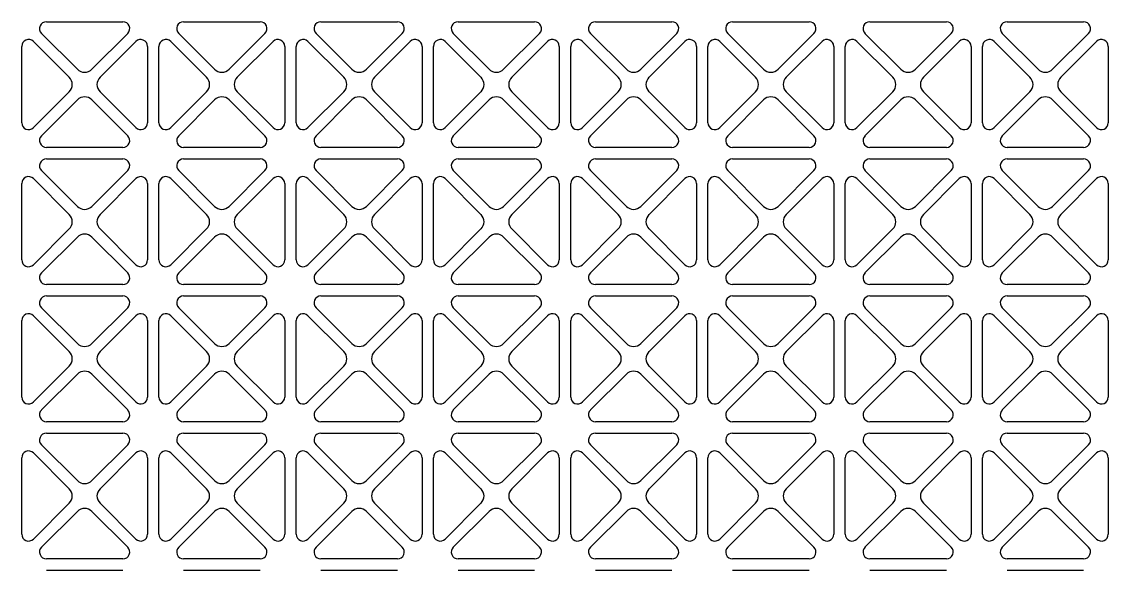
# Model space of a CAD drawing. Header units: millimetres. Extents: x 0 to 87554, y -20854 to 20404.
# Drawn here: x 16337.1 to 16527.1, y 15489.9 to 15585.9 of the extents above; entities that cross this region are included whole.
import ezdxf

# ---------------------------------------------------------------- set-up
doc = ezdxf.new("R2010")
doc.units = ezdxf.units.MM
doc.layers.get('0').update_dxf_attribs({"lineweight": 15})
doc.layers.add('WANGKONG_0', color=7, linetype='Continuous')

# ---------------------------------------------------------------- blocks, each defined once
blk = doc.blocks.new('ju77')
at = {"layer": 'WANGKONG_0', "color": 87, "linetype": 'Continuous'}
for p, q in [((-26.73, 203), (-13.35, 203)), ((-2.73, 203), (10.65, 203)), ((21.27, 203), (34.65, 203)), ((45.27, 203), (58.65, 203)), ((69.27, 203), (82.65, 203)), ((93.27, 203), (106.65, 203)), ((117.27, 203), (130.65, 203)), ((141.27, 203), (154.65, 203)), ((-28.99, 199.54), (-22.73, 193.27)), ((-21.31, 194.69), (-27.58, 200.95)), ((-12.5, 200.95), (-18.77, 194.69)), ((-17.35, 193.27), (-11.09, 199.54)), ((-4.99, 199.54), (1.27, 193.27)), ((2.69, 194.69), (-3.58, 200.95)), ((11.5, 200.95), (5.23, 194.69)), ((6.65, 193.27), (12.91, 199.54)), ((19.01, 199.54), (25.27, 193.27)), ((26.69, 194.69), (20.42, 200.95)), ((35.5, 200.95), (29.23, 194.69)), ((30.65, 193.27), (36.91, 199.54)), ((43.01, 199.54), (49.27, 193.27)), ((50.69, 194.69), (44.42, 200.95)), ((59.5, 200.95), (53.23, 194.69)), ((54.65, 193.27), (60.91, 199.54)), ((67.01, 199.54), (73.27, 193.27)), ((74.69, 194.69), (68.42, 200.95)), ((83.5, 200.95), (77.23, 194.69)), ((78.65, 193.27), (84.91, 199.54)), ((91.01, 199.54), (97.27, 193.27)), ((98.69, 194.69), (92.42, 200.95)), ((107.5, 200.95), (101.23, 194.69)), ((102.65, 193.27), (108.91, 199.54)), ((115.01, 199.54), (121.27, 193.27)), ((122.69, 194.69), (116.42, 200.95)), ((131.5, 200.95), (125.23, 194.69)), ((126.65, 193.27), (132.91, 199.54)), ((139.01, 199.54), (145.27, 193.27)), ((146.69, 194.69), (140.42, 200.95)), ((155.5, 200.95), (149.23, 194.69)), ((150.65, 193.27), (156.91, 199.54)), ((-31.04, 185.31), (-31.04, 198.69)), ((-9.04, 198.69), (-9.04, 185.31)), ((-7.04, 185.31), (-7.04, 198.69)), ((14.96, 198.69), (14.96, 185.31)), ((16.96, 185.31), (16.96, 198.69)), ((38.96, 198.69), (38.96, 185.31)), ((40.96, 185.31), (40.96, 198.69)), ((62.96, 198.69), (62.96, 185.31)), ((64.96, 185.31), (64.96, 198.69)), ((86.96, 198.69), (86.96, 185.31)), ((88.96, 185.31), (88.96, 198.69)), ((110.96, 198.69), (110.96, 185.31)), ((112.96, 185.31), (112.96, 198.69)), ((134.96, 198.69), (134.96, 185.31)), ((136.96, 185.31), (136.96, 198.69)), ((158.96, 198.69), (158.96, 185.31)), ((-22.73, 190.73), (-28.99, 184.46)), ((-11.09, 184.46), (-17.35, 190.73)), ((1.27, 190.73), (-4.99, 184.46)), ((12.91, 184.46), (6.65, 190.73)), ((25.27, 190.73), (19.01, 184.46)), ((36.91, 184.46), (30.65, 190.73)), ((49.27, 190.73), (43.01, 184.46)), ((60.91, 184.46), (54.65, 190.73)), ((73.27, 190.73), (67.01, 184.46)), ((84.91, 184.46), (78.65, 190.73)), ((97.27, 190.73), (91.01, 184.46)), ((108.91, 184.46), (102.65, 190.73)), ((121.27, 190.73), (115.01, 184.46)), ((132.91, 184.46), (126.65, 190.73)), ((145.27, 190.73), (139.01, 184.46)), ((156.91, 184.46), (150.65, 190.73)), ((-27.58, 183.05), (-21.31, 189.31)), ((-18.77, 189.31), (-12.5, 183.05)), ((-3.58, 183.05), (2.69, 189.31)), ((5.23, 189.31), (11.5, 183.05)), ((20.42, 183.05), (26.69, 189.31)), ((29.23, 189.31), (35.5, 183.05)), ((44.42, 183.05), (50.69, 189.31)), ((53.23, 189.31), (59.5, 183.05)), ((68.42, 183.05), (74.69, 189.31)), ((77.23, 189.31), (83.5, 183.05)), ((92.42, 183.05), (98.69, 189.31)), ((101.23, 189.31), (107.5, 183.05)), ((116.42, 183.05), (122.69, 189.31)), ((125.23, 189.31), (131.5, 183.05)), ((140.42, 183.05), (146.69, 189.31)), ((149.23, 189.31), (155.5, 183.05)), ((-13.35, 181), (-26.73, 181)), ((10.65, 181), (-2.73, 181)), ((34.65, 181), (21.27, 181)), ((58.65, 181), (45.27, 181)), ((82.65, 181), (69.27, 181)), ((106.65, 181), (93.27, 181)), ((130.65, 181), (117.27, 181)), ((154.65, 181), (141.27, 181)), ((-26.73, 179), (-13.35, 179)), ((-2.73, 179), (10.65, 179)), ((21.27, 179), (34.65, 179)), ((45.27, 179), (58.65, 179)), ((69.27, 179), (82.65, 179)), ((93.27, 179), (106.65, 179)), ((117.27, 179), (130.65, 179)), ((141.27, 179), (154.65, 179)), ((-21.31, 170.69), (-27.58, 176.95)), ((-12.5, 176.95), (-18.77, 170.69)), ((2.69, 170.69), (-3.58, 176.95)), ((11.5, 176.95), (5.23, 170.69)), ((26.69, 170.69), (20.42, 176.95)), ((35.5, 176.95), (29.23, 170.69)), ((50.69, 170.69), (44.42, 176.95)), ((59.5, 176.95), (53.23, 170.69)), ((74.69, 170.69), (68.42, 176.95)), ((83.5, 176.95), (77.23, 170.69)), ((98.69, 170.69), (92.42, 176.95)), ((107.5, 176.95), (101.23, 170.69)), ((122.69, 170.69), (116.42, 176.95)), ((131.5, 176.95), (125.23, 170.69)), ((146.69, 170.69), (140.42, 176.95)), ((155.5, 176.95), (149.23, 170.69)), ((-28.99, 175.54), (-22.73, 169.27)), ((-17.35, 169.27), (-11.09, 175.54)), ((-4.99, 175.54), (1.27, 169.27)), ((6.65, 169.27), (12.91, 175.54)), ((19.01, 175.54), (25.27, 169.27)), ((30.65, 169.27), (36.91, 175.54)), ((43.01, 175.54), (49.27, 169.27)), ((54.65, 169.27), (60.91, 175.54)), ((67.01, 175.54), (73.27, 169.27)), ((78.65, 169.27), (84.91, 175.54)), ((91.01, 175.54), (97.27, 169.27)), ((102.65, 169.27), (108.91, 175.54)), ((115.01, 175.54), (121.27, 169.27)), ((126.65, 169.27), (132.91, 175.54)), ((139.01, 175.54), (145.27, 169.27)), ((150.65, 169.27), (156.91, 175.54)), ((-31.04, 161.31), (-31.04, 174.69)), ((-9.04, 174.69), (-9.04, 161.31)), ((-7.04, 161.31), (-7.04, 174.69)), ((14.96, 174.69), (14.96, 161.31)), ((16.96, 161.31), (16.96, 174.69)), ((38.96, 174.69), (38.96, 161.31)), ((40.96, 161.31), (40.96, 174.69)), ((62.96, 174.69), (62.96, 161.31)), ((64.96, 161.31), (64.96, 174.69)), ((86.96, 174.69), (86.96, 161.31)), ((88.96, 161.31), (88.96, 174.69)), ((110.96, 174.69), (110.96, 161.31)), ((112.96, 161.31), (112.96, 174.69)), ((134.96, 174.69), (134.96, 161.31)), ((136.96, 161.31), (136.96, 174.69)), ((158.96, 174.69), (158.96, 161.31)), ((-22.73, 166.73), (-28.99, 160.46)), ((-27.58, 159.05), (-21.31, 165.31)), ((-18.77, 165.31), (-12.5, 159.05)), ((-11.09, 160.46), (-17.35, 166.73)), ((1.27, 166.73), (-4.99, 160.46)), ((-3.58, 159.05), (2.69, 165.31)), ((5.23, 165.31), (11.5, 159.05)), ((12.91, 160.46), (6.65, 166.73)), ((25.27, 166.73), (19.01, 160.46)), ((20.42, 159.05), (26.69, 165.31)), ((29.23, 165.31), (35.5, 159.05)), ((36.91, 160.46), (30.65, 166.73)), ((49.27, 166.73), (43.01, 160.46)), ((44.42, 159.05), (50.69, 165.31)), ((53.23, 165.31), (59.5, 159.05)), ((60.91, 160.46), (54.65, 166.73)), ((73.27, 166.73), (67.01, 160.46)), ((68.42, 159.05), (74.69, 165.31)), ((77.23, 165.31), (83.5, 159.05)), ((84.91, 160.46), (78.65, 166.73)), ((97.27, 166.73), (91.01, 160.46)), ((92.42, 159.05), (98.69, 165.31)), ((101.23, 165.31), (107.5, 159.05)), ((108.91, 160.46), (102.65, 166.73)), ((121.27, 166.73), (115.01, 160.46)), ((116.42, 159.05), (122.69, 165.31)), ((125.23, 165.31), (131.5, 159.05)), ((132.91, 160.46), (126.65, 166.73)), ((145.27, 166.73), (139.01, 160.46)), ((140.42, 159.05), (146.69, 165.31)), ((149.23, 165.31), (155.5, 159.05)), ((156.91, 160.46), (150.65, 166.73)), ((-13.35, 157), (-26.73, 157)), ((10.65, 157), (-2.73, 157)), ((34.65, 157), (21.27, 157)), ((58.65, 157), (45.27, 157)), ((82.65, 157), (69.27, 157)), ((106.65, 157), (93.27, 157)), ((130.65, 157), (117.27, 157)), ((154.65, 157), (141.27, 157)), ((-26.73, 155), (-13.35, 155)), ((-2.73, 155), (10.65, 155)), ((21.27, 155), (34.65, 155)), ((45.27, 155), (58.65, 155)), ((69.27, 155), (82.65, 155)), ((93.27, 155), (106.65, 155)), ((117.27, 155), (130.65, 155)), ((141.27, 155), (154.65, 155)), ((-21.31, 146.69), (-27.58, 152.95)), ((-12.5, 152.95), (-18.77, 146.69)), ((2.69, 146.69), (-3.58, 152.95)), ((11.5, 152.95), (5.23, 146.69)), ((26.69, 146.69), (20.42, 152.95)), ((35.5, 152.95), (29.23, 146.69)), ((50.69, 146.69), (44.42, 152.95)), ((59.5, 152.95), (53.23, 146.69)), ((74.69, 146.69), (68.42, 152.95)), ((83.5, 152.95), (77.23, 146.69)), ((98.69, 146.69), (92.42, 152.95)), ((107.5, 152.95), (101.23, 146.69)), ((122.69, 146.69), (116.42, 152.95)), ((131.5, 152.95), (125.23, 146.69)), ((146.69, 146.69), (140.42, 152.95)), ((155.5, 152.95), (149.23, 146.69)), ((-31.04, 137.31), (-31.04, 150.69)), ((-28.99, 151.54), (-22.73, 145.27)), ((-17.35, 145.27), (-11.09, 151.54)), ((-9.04, 150.69), (-9.04, 137.31)), ((-7.04, 137.31), (-7.04, 150.69)), ((-4.99, 151.54), (1.27, 145.27)), ((6.65, 145.27), (12.91, 151.54)), ((14.96, 150.69), (14.96, 137.31)), ((16.96, 137.31), (16.96, 150.69)), ((19.01, 151.54), (25.27, 145.27)), ((30.65, 145.27), (36.91, 151.54)), ((38.96, 150.69), (38.96, 137.31)), ((40.96, 137.31), (40.96, 150.69)), ((43.01, 151.54), (49.27, 145.27)), ((54.65, 145.27), (60.91, 151.54)), ((62.96, 150.69), (62.96, 137.31)), ((64.96, 137.31), (64.96, 150.69)), ((67.01, 151.54), (73.27, 145.27)), ((78.65, 145.27), (84.91, 151.54)), ((86.96, 150.69), (86.96, 137.31)), ((88.96, 137.31), (88.96, 150.69)), ((91.01, 151.54), (97.27, 145.27)), ((102.65, 145.27), (108.91, 151.54)), ((110.96, 150.69), (110.96, 137.31)), ((112.96, 137.31), (112.96, 150.69)), ((115.01, 151.54), (121.27, 145.27)), ((126.65, 145.27), (132.91, 151.54)), ((134.96, 150.69), (134.96, 137.31)), ((136.96, 137.31), (136.96, 150.69)), ((139.01, 151.54), (145.27, 145.27)), ((150.65, 145.27), (156.91, 151.54)), ((158.96, 150.69), (158.96, 137.31)), ((-22.73, 142.73), (-28.99, 136.46)), ((-11.09, 136.46), (-17.35, 142.73)), ((1.27, 142.73), (-4.99, 136.46)), ((12.91, 136.46), (6.65, 142.73)), ((25.27, 142.73), (19.01, 136.46)), ((36.91, 136.46), (30.65, 142.73)), ((49.27, 142.73), (43.01, 136.46)), ((60.91, 136.46), (54.65, 142.73)), ((73.27, 142.73), (67.01, 136.46)), ((84.91, 136.46), (78.65, 142.73)), ((97.27, 142.73), (91.01, 136.46)), ((108.91, 136.46), (102.65, 142.73)), ((121.27, 142.73), (115.01, 136.46)), ((132.91, 136.46), (126.65, 142.73)), ((145.27, 142.73), (139.01, 136.46)), ((156.91, 136.46), (150.65, 142.73)), ((-27.58, 135.05), (-21.31, 141.31)), ((-18.77, 141.31), (-12.5, 135.05)), ((-3.58, 135.05), (2.69, 141.31)), ((5.23, 141.31), (11.5, 135.05)), ((20.42, 135.05), (26.69, 141.31)), ((29.23, 141.31), (35.5, 135.05)), ((44.42, 135.05), (50.69, 141.31)), ((53.23, 141.31), (59.5, 135.05)), ((68.42, 135.05), (74.69, 141.31)), ((77.23, 141.31), (83.5, 135.05)), ((92.42, 135.05), (98.69, 141.31)), ((101.23, 141.31), (107.5, 135.05)), ((116.42, 135.05), (122.69, 141.31)), ((125.23, 141.31), (131.5, 135.05)), ((140.42, 135.05), (146.69, 141.31)), ((149.23, 141.31), (155.5, 135.05)), ((-13.35, 133), (-26.73, 133)), ((10.65, 133), (-2.73, 133)), ((34.65, 133), (21.27, 133)), ((58.65, 133), (45.27, 133)), ((82.65, 133), (69.27, 133)), ((106.65, 133), (93.27, 133)), ((130.65, 133), (117.27, 133)), ((154.65, 133), (141.27, 133)), ((-26.73, 131), (-13.35, 131)), ((-2.73, 131), (10.65, 131)), ((21.27, 131), (34.65, 131)), ((45.27, 131), (58.65, 131)), ((69.27, 131), (82.65, 131)), ((93.27, 131), (106.65, 131)), ((117.27, 131), (130.65, 131)), ((141.27, 131), (154.65, 131)), ((-28.99, 127.54), (-22.73, 121.27)), ((-21.31, 122.69), (-27.58, 128.95)), ((-12.5, 128.95), (-18.77, 122.69)), ((-17.35, 121.27), (-11.09, 127.54)), ((-4.99, 127.54), (1.27, 121.27)), ((2.69, 122.69), (-3.58, 128.95)), ((11.5, 128.95), (5.23, 122.69)), ((6.65, 121.27), (12.91, 127.54)), ((19.01, 127.54), (25.27, 121.27)), ((26.69, 122.69), (20.42, 128.95)), ((35.5, 128.95), (29.23, 122.69)), ((30.65, 121.27), (36.91, 127.54)), ((43.01, 127.54), (49.27, 121.27)), ((50.69, 122.69), (44.42, 128.95)), ((59.5, 128.95), (53.23, 122.69)), ((54.65, 121.27), (60.91, 127.54)), ((67.01, 127.54), (73.27, 121.27)), ((74.69, 122.69), (68.42, 128.95)), ((83.5, 128.95), (77.23, 122.69)), ((78.65, 121.27), (84.91, 127.54)), ((91.01, 127.54), (97.27, 121.27)), ((98.69, 122.69), (92.42, 128.95)), ((107.5, 128.95), (101.23, 122.69)), ((102.65, 121.27), (108.91, 127.54)), ((115.01, 127.54), (121.27, 121.27)), ((122.69, 122.69), (116.42, 128.95)), ((131.5, 128.95), (125.23, 122.69)), ((126.65, 121.27), (132.91, 127.54)), ((139.01, 127.54), (145.27, 121.27)), ((146.69, 122.69), (140.42, 128.95)), ((155.5, 128.95), (149.23, 122.69)), ((150.65, 121.27), (156.91, 127.54)), ((-31.04, 113.31), (-31.04, 126.69)), ((-9.04, 126.69), (-9.04, 113.31)), ((-7.04, 113.31), (-7.04, 126.69)), ((14.96, 126.69), (14.96, 113.31)), ((16.96, 113.31), (16.96, 126.69)), ((38.96, 126.69), (38.96, 113.31)), ((40.96, 113.31), (40.96, 126.69)), ((62.96, 126.69), (62.96, 113.31)), ((64.96, 113.31), (64.96, 126.69)), ((86.96, 126.69), (86.96, 113.31)), ((88.96, 113.31), (88.96, 126.69)), ((110.96, 126.69), (110.96, 113.31)), ((112.96, 113.31), (112.96, 126.69)), ((134.96, 126.69), (134.96, 113.31)), ((136.96, 113.31), (136.96, 126.69)), ((158.96, 126.69), (158.96, 113.31)), ((-22.73, 118.73), (-28.99, 112.46)), ((-11.09, 112.46), (-17.35, 118.73)), ((1.27, 118.73), (-4.99, 112.46)), ((12.91, 112.46), (6.65, 118.73)), ((25.27, 118.73), (19.01, 112.46)), ((36.91, 112.46), (30.65, 118.73)), ((49.27, 118.73), (43.01, 112.46)), ((60.91, 112.46), (54.65, 118.73)), ((73.27, 118.73), (67.01, 112.46)), ((84.91, 112.46), (78.65, 118.73)), ((97.27, 118.73), (91.01, 112.46)), ((108.91, 112.46), (102.65, 118.73)), ((121.27, 118.73), (115.01, 112.46)), ((132.91, 112.46), (126.65, 118.73)), ((145.27, 118.73), (139.01, 112.46)), ((156.91, 112.46), (150.65, 118.73)), ((-27.58, 111.05), (-21.31, 117.31)), ((-18.77, 117.31), (-12.5, 111.05)), ((-3.58, 111.05), (2.69, 117.31)), ((5.23, 117.31), (11.5, 111.05)), ((20.42, 111.05), (26.69, 117.31)), ((29.23, 117.31), (35.5, 111.05)), ((44.42, 111.05), (50.69, 117.31)), ((53.23, 117.31), (59.5, 111.05)), ((68.42, 111.05), (74.69, 117.31)), ((77.23, 117.31), (83.5, 111.05)), ((92.42, 111.05), (98.69, 117.31)), ((101.23, 117.31), (107.5, 111.05)), ((116.42, 111.05), (122.69, 117.31)), ((125.23, 117.31), (131.5, 111.05)), ((140.42, 111.05), (146.69, 117.31)), ((149.23, 117.31), (155.5, 111.05)), ((-13.35, 109), (-26.73, 109)), ((10.65, 109), (-2.73, 109)), ((34.65, 109), (21.27, 109)), ((58.65, 109), (45.27, 109)), ((82.65, 109), (69.27, 109)), ((106.65, 109), (93.27, 109)), ((130.65, 109), (117.27, 109)), ((154.65, 109), (141.27, 109)), ((-26.73, 107), (-13.35, 107)), ((-2.73, 107), (10.65, 107)), ((21.27, 107), (34.65, 107)), ((45.27, 107), (58.65, 107)), ((69.27, 107), (82.65, 107)), ((93.27, 107), (106.65, 107)), ((117.27, 107), (130.65, 107)), ((141.27, 107), (154.65, 107))]:
    blk.add_line(p, q, dxfattribs=at)
for centre, radius, start, end in [((-26.73, 201.8), 1.2, 90, 225), ((-13.35, 201.8), 1.2, 315, 90), ((-2.73, 201.8), 1.2, 90, 225), ((10.65, 201.8), 1.2, 315, 90), ((21.27, 201.8), 1.2, 90, 225), ((34.65, 201.8), 1.2, 315, 90), ((45.27, 201.8), 1.2, 90, 225), ((58.65, 201.8), 1.2, 315, 90), ((69.27, 201.8), 1.2, 90, 225), ((82.65, 201.8), 1.2, 315, 90), ((93.27, 201.8), 1.2, 90, 225), ((106.65, 201.8), 1.2, 315, 90), ((117.27, 201.8), 1.2, 90, 225), ((130.65, 201.8), 1.2, 315, 90), ((141.27, 201.8), 1.2, 90, 225), ((154.65, 201.8), 1.2, 315, 90), ((-29.84, 198.69), 1.2, 45, 180), ((-10.24, 198.69), 1.2, 0, 135), ((-5.84, 198.69), 1.2, 45, 180), ((13.76, 198.69), 1.2, 0, 135), ((18.16, 198.69), 1.2, 45, 180), ((37.76, 198.69), 1.2, 0, 135), ((42.16, 198.69), 1.2, 45, 180), ((61.76, 198.69), 1.2, 0, 135), ((66.16, 198.69), 1.2, 45, 180), ((85.76, 198.69), 1.2, 0, 135), ((90.16, 198.69), 1.2, 45, 180), ((109.76, 198.69), 1.2, 0, 135), ((114.16, 198.69), 1.2, 45, 180), ((133.76, 198.69), 1.2, 0, 135), ((138.16, 198.69), 1.2, 45, 180), ((157.76, 198.69), 1.2, 0, 135), ((-20.04, 195.96), 1.8, 225, 315), ((3.96, 195.96), 1.8, 225, 315), ((27.96, 195.96), 1.8, 225, 315), ((51.96, 195.96), 1.8, 225, 315), ((75.96, 195.96), 1.8, 225, 315), ((99.96, 195.96), 1.8, 225, 315), ((123.96, 195.96), 1.8, 225, 315), ((147.96, 195.96), 1.8, 225, 315), ((-24, 192), 1.8, 315, 45), ((-16.08, 192), 1.8, 135, 225), ((0, 192), 1.8, 315, 45), ((7.92, 192), 1.8, 135, 225), ((24, 192), 1.8, 315, 45), ((31.92, 192), 1.8, 135, 225), ((48, 192), 1.8, 315, 45), ((55.92, 192), 1.8, 135, 225), ((72, 192), 1.8, 315, 45), ((79.92, 192), 1.8, 135, 225), ((96, 192), 1.8, 315, 45), ((103.92, 192), 1.8, 135, 225), ((120, 192), 1.8, 315, 45), ((127.92, 192), 1.8, 135, 225), ((144, 192), 1.8, 315, 45), ((151.92, 192), 1.8, 135, 225), ((-20.04, 188.04), 1.8, 45, 135), ((3.96, 188.04), 1.8, 45, 135), ((27.96, 188.04), 1.8, 45, 135), ((51.96, 188.04), 1.8, 45, 135), ((75.96, 188.04), 1.8, 45, 135), ((99.96, 188.04), 1.8, 45, 135), ((123.96, 188.04), 1.8, 45, 135), ((147.96, 188.04), 1.8, 45, 135), ((-29.84, 185.31), 1.2, 180, 315), ((-10.24, 185.31), 1.2, 225, 0), ((-5.84, 185.31), 1.2, 180, 315), ((13.76, 185.31), 1.2, 225, 0), ((18.16, 185.31), 1.2, 180, 315), ((37.76, 185.31), 1.2, 225, 0), ((42.16, 185.31), 1.2, 180, 315), ((61.76, 185.31), 1.2, 225, 0), ((66.16, 185.31), 1.2, 180, 315), ((85.76, 185.31), 1.2, 225, 0), ((90.16, 185.31), 1.2, 180, 315), ((109.76, 185.31), 1.2, 225, 0), ((114.16, 185.31), 1.2, 180, 315), ((133.76, 185.31), 1.2, 225, 0), ((138.16, 185.31), 1.2, 180, 315), ((157.76, 185.31), 1.2, 225, 0), ((-26.73, 182.2), 1.2, 135, 270), ((-13.35, 182.2), 1.2, 270, 45), ((-2.73, 182.2), 1.2, 135, 270), ((10.65, 182.2), 1.2, 270, 45), ((21.27, 182.2), 1.2, 135, 270), ((34.65, 182.2), 1.2, 270, 45), ((45.27, 182.2), 1.2, 135, 270), ((58.65, 182.2), 1.2, 270, 45), ((69.27, 182.2), 1.2, 135, 270), ((82.65, 182.2), 1.2, 270, 45), ((93.27, 182.2), 1.2, 135, 270), ((106.65, 182.2), 1.2, 270, 45), ((117.27, 182.2), 1.2, 135, 270), ((130.65, 182.2), 1.2, 270, 45), ((141.27, 182.2), 1.2, 135, 270), ((154.65, 182.2), 1.2, 270, 45), ((-26.73, 177.8), 1.2, 90, 225), ((-13.35, 177.8), 1.2, 315, 90), ((-2.73, 177.8), 1.2, 90, 225), ((10.65, 177.8), 1.2, 315, 90), ((21.27, 177.8), 1.2, 90, 225), ((34.65, 177.8), 1.2, 315, 90), ((45.27, 177.8), 1.2, 90, 225), ((58.65, 177.8), 1.2, 315, 90), ((69.27, 177.8), 1.2, 90, 225), ((82.65, 177.8), 1.2, 315, 90), ((93.27, 177.8), 1.2, 90, 225), ((106.65, 177.8), 1.2, 315, 90), ((117.27, 177.8), 1.2, 90, 225), ((130.65, 177.8), 1.2, 315, 90), ((141.27, 177.8), 1.2, 90, 225), ((154.65, 177.8), 1.2, 315, 90), ((-29.84, 174.69), 1.2, 45, 180), ((-10.24, 174.69), 1.2, 0, 135), ((-5.84, 174.69), 1.2, 45, 180), ((13.76, 174.69), 1.2, 0, 135), ((18.16, 174.69), 1.2, 45, 180), ((37.76, 174.69), 1.2, 0, 135), ((42.16, 174.69), 1.2, 45, 180), ((61.76, 174.69), 1.2, 0, 135), ((66.16, 174.69), 1.2, 45, 180), ((85.76, 174.69), 1.2, 0, 135), ((90.16, 174.69), 1.2, 45, 180), ((109.76, 174.69), 1.2, 0, 135), ((114.16, 174.69), 1.2, 45, 180), ((133.76, 174.69), 1.2, 0, 135), ((138.16, 174.69), 1.2, 45, 180), ((157.76, 174.69), 1.2, 0, 135), ((-24, 168), 1.8, 315, 45), ((-20.04, 171.96), 1.8, 225, 315), ((-16.08, 168), 1.8, 135, 225), ((0, 168), 1.8, 315, 45), ((3.96, 171.96), 1.8, 225, 315), ((7.92, 168), 1.8, 135, 225), ((24, 168), 1.8, 315, 45), ((27.96, 171.96), 1.8, 225, 315), ((31.92, 168), 1.8, 135, 225), ((48, 168), 1.8, 315, 45), ((51.96, 171.96), 1.8, 225, 315), ((55.92, 168), 1.8, 135, 225), ((72, 168), 1.8, 315, 45), ((75.96, 171.96), 1.8, 225, 315), ((79.92, 168), 1.8, 135, 225), ((96, 168), 1.8, 315, 45), ((99.96, 171.96), 1.8, 225, 315), ((103.92, 168), 1.8, 135, 225), ((120, 168), 1.8, 315, 45), ((123.96, 171.96), 1.8, 225, 315), ((127.92, 168), 1.8, 135, 225), ((144, 168), 1.8, 315, 45), ((147.96, 171.96), 1.8, 225, 315), ((151.92, 168), 1.8, 135, 225), ((-20.04, 164.04), 1.8, 45, 135), ((3.96, 164.04), 1.8, 45, 135), ((27.96, 164.04), 1.8, 45, 135), ((51.96, 164.04), 1.8, 45, 135), ((75.96, 164.04), 1.8, 45, 135), ((99.96, 164.04), 1.8, 45, 135), ((123.96, 164.04), 1.8, 45, 135), ((147.96, 164.04), 1.8, 45, 135), ((-29.84, 161.31), 1.2, 180, 315), ((-10.24, 161.31), 1.2, 225, 0), ((-5.84, 161.31), 1.2, 180, 315), ((13.76, 161.31), 1.2, 225, 0), ((18.16, 161.31), 1.2, 180, 315), ((37.76, 161.31), 1.2, 225, 0), ((42.16, 161.31), 1.2, 180, 315), ((61.76, 161.31), 1.2, 225, 0), ((66.16, 161.31), 1.2, 180, 315), ((85.76, 161.31), 1.2, 225, 0), ((90.16, 161.31), 1.2, 180, 315), ((109.76, 161.31), 1.2, 225, 0), ((114.16, 161.31), 1.2, 180, 315), ((133.76, 161.31), 1.2, 225, 0), ((138.16, 161.31), 1.2, 180, 315), ((157.76, 161.31), 1.2, 225, 0), ((-26.73, 158.2), 1.2, 135, 270), ((-13.35, 158.2), 1.2, 270, 45), ((-2.73, 158.2), 1.2, 135, 270), ((10.65, 158.2), 1.2, 270, 45), ((21.27, 158.2), 1.2, 135, 270), ((34.65, 158.2), 1.2, 270, 45), ((45.27, 158.2), 1.2, 135, 270), ((58.65, 158.2), 1.2, 270, 45), ((69.27, 158.2), 1.2, 135, 270), ((82.65, 158.2), 1.2, 270, 45), ((93.27, 158.2), 1.2, 135, 270), ((106.65, 158.2), 1.2, 270, 45), ((117.27, 158.2), 1.2, 135, 270), ((130.65, 158.2), 1.2, 270, 45), ((141.27, 158.2), 1.2, 135, 270), ((154.65, 158.2), 1.2, 270, 45), ((-26.73, 153.8), 1.2, 90, 225), ((-13.35, 153.8), 1.2, 315, 90), ((-2.73, 153.8), 1.2, 90, 225), ((10.65, 153.8), 1.2, 315, 90), ((21.27, 153.8), 1.2, 90, 225), ((34.65, 153.8), 1.2, 315, 90), ((45.27, 153.8), 1.2, 90, 225), ((58.65, 153.8), 1.2, 315, 90), ((69.27, 153.8), 1.2, 90, 225), ((82.65, 153.8), 1.2, 315, 90), ((93.27, 153.8), 1.2, 90, 225), ((106.65, 153.8), 1.2, 315, 90), ((117.27, 153.8), 1.2, 90, 225), ((130.65, 153.8), 1.2, 315, 90), ((141.27, 153.8), 1.2, 90, 225), ((154.65, 153.8), 1.2, 315, 90), ((-29.84, 150.69), 1.2, 45, 180), ((-10.24, 150.69), 1.2, 0, 135), ((-5.84, 150.69), 1.2, 45, 180), ((13.76, 150.69), 1.2, 0, 135), ((18.16, 150.69), 1.2, 45, 180), ((37.76, 150.69), 1.2, 0, 135), ((42.16, 150.69), 1.2, 45, 180), ((61.76, 150.69), 1.2, 0, 135), ((66.16, 150.69), 1.2, 45, 180), ((85.76, 150.69), 1.2, 0, 135), ((90.16, 150.69), 1.2, 45, 180), ((109.76, 150.69), 1.2, 0, 135), ((114.16, 150.69), 1.2, 45, 180), ((133.76, 150.69), 1.2, 0, 135), ((138.16, 150.69), 1.2, 45, 180), ((157.76, 150.69), 1.2, 0, 135), ((-20.04, 147.96), 1.8, 225, 315), ((3.96, 147.96), 1.8, 225, 315), ((27.96, 147.96), 1.8, 225, 315), ((51.96, 147.96), 1.8, 225, 315), ((75.96, 147.96), 1.8, 225, 315), ((99.96, 147.96), 1.8, 225, 315), ((123.96, 147.96), 1.8, 225, 315), ((147.96, 147.96), 1.8, 225, 315), ((-24, 144), 1.8, 315, 45), ((-16.08, 144), 1.8, 135, 225), ((0, 144), 1.8, 315, 45), ((7.92, 144), 1.8, 135, 225), ((24, 144), 1.8, 315, 45), ((31.92, 144), 1.8, 135, 225), ((48, 144), 1.8, 315, 45), ((55.92, 144), 1.8, 135, 225), ((72, 144), 1.8, 315, 45), ((79.92, 144), 1.8, 135, 225), ((96, 144), 1.8, 315, 45), ((103.92, 144), 1.8, 135, 225), ((120, 144), 1.8, 315, 45), ((127.92, 144), 1.8, 135, 225), ((144, 144), 1.8, 315, 45), ((151.92, 144), 1.8, 135, 225), ((-20.04, 140.04), 1.8, 45, 135), ((3.96, 140.04), 1.8, 45, 135), ((27.96, 140.04), 1.8, 45, 135), ((51.96, 140.04), 1.8, 45, 135), ((75.96, 140.04), 1.8, 45, 135), ((99.96, 140.04), 1.8, 45, 135), ((123.96, 140.04), 1.8, 45, 135), ((147.96, 140.04), 1.8, 45, 135), ((-29.84, 137.31), 1.2, 180, 315), ((-10.24, 137.31), 1.2, 225, 0), ((-5.84, 137.31), 1.2, 180, 315), ((13.76, 137.31), 1.2, 225, 0), ((18.16, 137.31), 1.2, 180, 315), ((37.76, 137.31), 1.2, 225, 0), ((42.16, 137.31), 1.2, 180, 315), ((61.76, 137.31), 1.2, 225, 0), ((66.16, 137.31), 1.2, 180, 315), ((85.76, 137.31), 1.2, 225, 0), ((90.16, 137.31), 1.2, 180, 315), ((109.76, 137.31), 1.2, 225, 0), ((114.16, 137.31), 1.2, 180, 315), ((133.76, 137.31), 1.2, 225, 0), ((138.16, 137.31), 1.2, 180, 315), ((157.76, 137.31), 1.2, 225, 0), ((-26.73, 134.2), 1.2, 135, 270), ((-13.35, 134.2), 1.2, 270, 45), ((-2.73, 134.2), 1.2, 135, 270), ((10.65, 134.2), 1.2, 270, 45), ((21.27, 134.2), 1.2, 135, 270), ((34.65, 134.2), 1.2, 270, 45), ((45.27, 134.2), 1.2, 135, 270), ((58.65, 134.2), 1.2, 270, 45), ((69.27, 134.2), 1.2, 135, 270), ((82.65, 134.2), 1.2, 270, 45), ((93.27, 134.2), 1.2, 135, 270), ((106.65, 134.2), 1.2, 270, 45), ((117.27, 134.2), 1.2, 135, 270), ((130.65, 134.2), 1.2, 270, 45), ((141.27, 134.2), 1.2, 135, 270), ((154.65, 134.2), 1.2, 270, 45), ((-26.73, 129.8), 1.2, 90, 225), ((-13.35, 129.8), 1.2, 315, 90), ((-2.73, 129.8), 1.2, 90, 225), ((10.65, 129.8), 1.2, 315, 90), ((21.27, 129.8), 1.2, 90, 225), ((34.65, 129.8), 1.2, 315, 90), ((45.27, 129.8), 1.2, 90, 225), ((58.65, 129.8), 1.2, 315, 90), ((69.27, 129.8), 1.2, 90, 225), ((82.65, 129.8), 1.2, 315, 90), ((93.27, 129.8), 1.2, 90, 225), ((106.65, 129.8), 1.2, 315, 90), ((117.27, 129.8), 1.2, 90, 225), ((130.65, 129.8), 1.2, 315, 90), ((141.27, 129.8), 1.2, 90, 225), ((154.65, 129.8), 1.2, 315, 90), ((-29.84, 126.69), 1.2, 45, 180), ((-10.24, 126.69), 1.2, 0, 135), ((-5.84, 126.69), 1.2, 45, 180), ((13.76, 126.69), 1.2, 0, 135), ((18.16, 126.69), 1.2, 45, 180), ((37.76, 126.69), 1.2, 0, 135), ((42.16, 126.69), 1.2, 45, 180), ((61.76, 126.69), 1.2, 0, 135), ((66.16, 126.69), 1.2, 45, 180), ((85.76, 126.69), 1.2, 0, 135), ((90.16, 126.69), 1.2, 45, 180), ((109.76, 126.69), 1.2, 0, 135), ((114.16, 126.69), 1.2, 45, 180), ((133.76, 126.69), 1.2, 0, 135), ((138.16, 126.69), 1.2, 45, 180), ((157.76, 126.69), 1.2, 0, 135), ((-20.04, 123.96), 1.8, 225, 315), ((3.96, 123.96), 1.8, 225, 315), ((27.96, 123.96), 1.8, 225, 315), ((51.96, 123.96), 1.8, 225, 315), ((75.96, 123.96), 1.8, 225, 315), ((99.96, 123.96), 1.8, 225, 315), ((123.96, 123.96), 1.8, 225, 315), ((147.96, 123.96), 1.8, 225, 315), ((-24, 120), 1.8, 315, 45), ((-16.08, 120), 1.8, 135, 225), ((0, 120), 1.8, 315, 45), ((7.92, 120), 1.8, 135, 225), ((24, 120), 1.8, 315, 45), ((31.92, 120), 1.8, 135, 225), ((48, 120), 1.8, 315, 45), ((55.92, 120), 1.8, 135, 225), ((72, 120), 1.8, 315, 45), ((79.92, 120), 1.8, 135, 225), ((96, 120), 1.8, 315, 45), ((103.92, 120), 1.8, 135, 225), ((120, 120), 1.8, 315, 45), ((127.92, 120), 1.8, 135, 225), ((144, 120), 1.8, 315, 45), ((151.92, 120), 1.8, 135, 225), ((-20.04, 116.04), 1.8, 45, 135), ((3.96, 116.04), 1.8, 45, 135), ((27.96, 116.04), 1.8, 45, 135), ((51.96, 116.04), 1.8, 45, 135), ((75.96, 116.04), 1.8, 45, 135), ((99.96, 116.04), 1.8, 45, 135), ((123.96, 116.04), 1.8, 45, 135), ((147.96, 116.04), 1.8, 45, 135), ((-29.84, 113.31), 1.2, 180, 315), ((-10.24, 113.31), 1.2, 225, 0), ((-5.84, 113.31), 1.2, 180, 315), ((13.76, 113.31), 1.2, 225, 0), ((18.16, 113.31), 1.2, 180, 315), ((37.76, 113.31), 1.2, 225, 0), ((42.16, 113.31), 1.2, 180, 315), ((61.76, 113.31), 1.2, 225, 0), ((66.16, 113.31), 1.2, 180, 315), ((85.76, 113.31), 1.2, 225, 0), ((90.16, 113.31), 1.2, 180, 315), ((109.76, 113.31), 1.2, 225, 0), ((114.16, 113.31), 1.2, 180, 315), ((133.76, 113.31), 1.2, 225, 0), ((138.16, 113.31), 1.2, 180, 315), ((157.76, 113.31), 1.2, 225, 0), ((-26.73, 110.2), 1.2, 135, 270), ((-13.35, 110.2), 1.2, 270, 45), ((-2.73, 110.2), 1.2, 135, 270), ((10.65, 110.2), 1.2, 270, 45), ((21.27, 110.2), 1.2, 135, 270), ((34.65, 110.2), 1.2, 270, 45), ((45.27, 110.2), 1.2, 135, 270), ((58.65, 110.2), 1.2, 270, 45), ((69.27, 110.2), 1.2, 135, 270), ((82.65, 110.2), 1.2, 270, 45), ((93.27, 110.2), 1.2, 135, 270), ((106.65, 110.2), 1.2, 270, 45), ((117.27, 110.2), 1.2, 135, 270), ((130.65, 110.2), 1.2, 270, 45), ((141.27, 110.2), 1.2, 135, 270), ((154.65, 110.2), 1.2, 270, 45)]:
    blk.add_arc(centre, radius, start, end, dxfattribs=at)

msp = doc.modelspace()

# ---------------------------------------------------------------- block references
msp.add_blockref('ju77', (16368.142, 15382.853))

doc.saveas('drawing.dxf')
